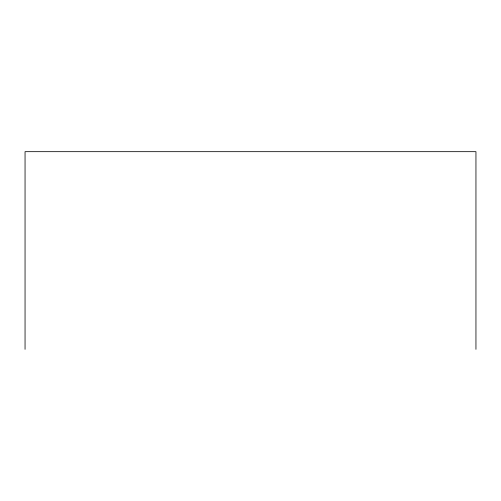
<?xml version="1.0" encoding="UTF-8"?>
<svg xmlns="http://www.w3.org/2000/svg" width="501" height="501" viewBox="0 0 501 501"><rect width="100%" height="100%" fill="white"/><g stroke="black" fill="none" stroke-linecap="round" stroke-linejoin="round"><path stroke-width="0.75" d="M475.95 349.329L475.95 151.671L25.05 151.671L25.05 349.329"/></g></svg>
